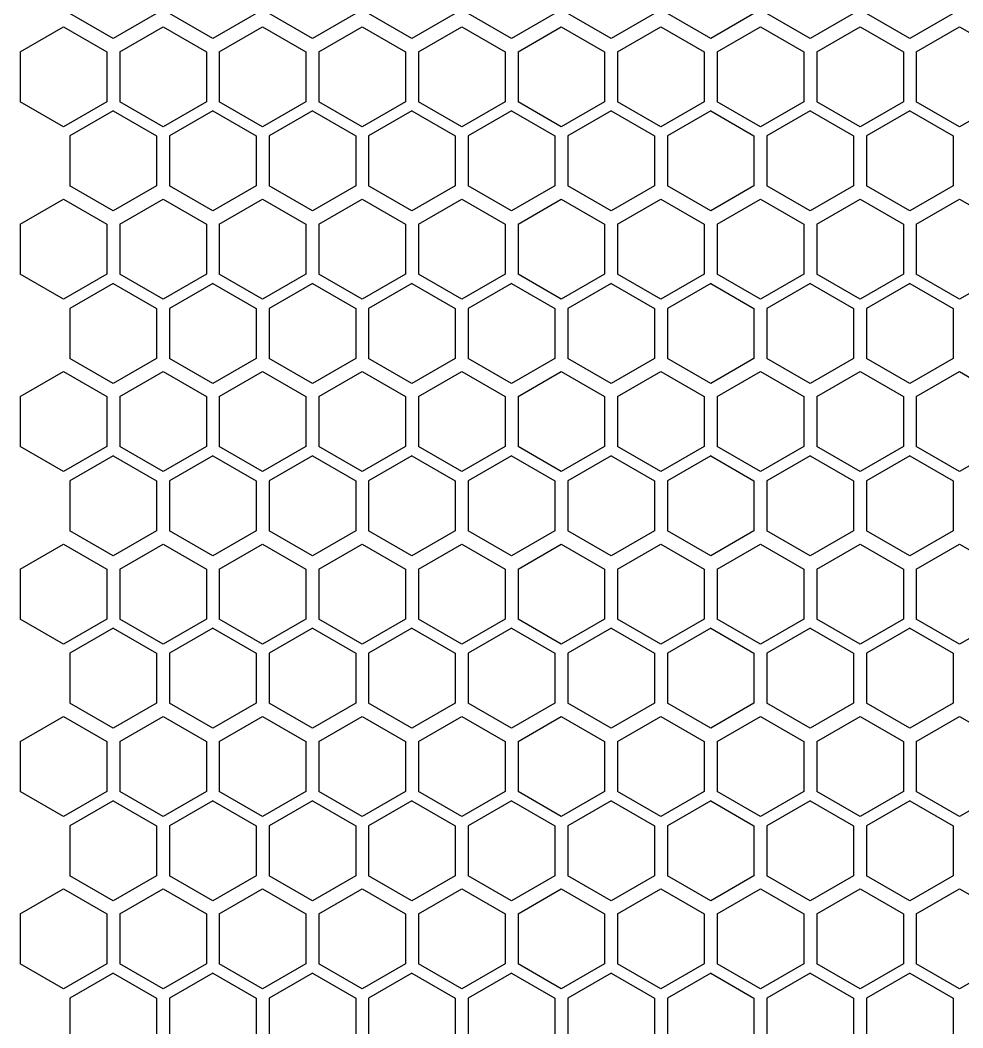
# Model space of a CAD drawing. Header units: millimetres. Extents: x 55614 to 110757, y -66981 to -47484.
# Drawn here: x 77879.6 to 77966.7, y -54753.7 to -54660.6 of the extents above; entities that cross this region are included whole.
import ezdxf

# ---------------------------------------------------------------- set-up
doc = ezdxf.new("R2010")
doc.units = ezdxf.units.MM
doc.layers.add('4215-0412-2-1_0', color=7, linetype='Continuous')
doc.layers.add('THICK', color=7, linetype='Continuous', lineweight=0)

# ---------------------------------------------------------------- blocks, each defined once
blk = doc.blocks.new('RU67I6756')
at = {"layer": '4215-0412-2-1_0', "color": 0, "linetype": 'Continuous'}
for p, q in [((24589.058, 16474.534), (24585.057, 16476.844)), ((24593.059, 16476.844), (24589.058, 16474.534)), ((24598.258, 16474.534), (24594.257, 16476.844)), ((24602.259, 16476.844), (24598.258, 16474.534)), ((24607.458, 16474.534), (24603.457, 16476.844)), ((24611.459, 16476.844), (24607.458, 16474.534)), ((24616.658, 16474.534), (24612.657, 16476.844)), ((24620.659, 16476.844), (24616.658, 16474.534)), ((24625.858, 16474.534), (24621.857, 16476.844)), ((24629.859, 16476.844), (24625.858, 16474.534)), ((24635.058, 16474.534), (24631.057, 16476.844)), ((24639.059, 16476.844), (24635.058, 16474.534)), ((24644.258, 16474.534), (24640.257, 16476.844)), ((24648.259, 16476.844), (24644.258, 16474.534)), ((24653.458, 16474.534), (24649.457, 16476.844)), ((24657.459, 16476.844), (24653.458, 16474.534)), ((24662.658, 16474.534), (24658.657, 16476.844)), ((24666.659, 16476.844), (24662.658, 16474.534)), ((24580.457, 16473.314), (24584.458, 16475.624)), ((24584.458, 16475.624), (24588.459, 16473.314)), ((24589.657, 16473.314), (24593.658, 16475.624)), ((24593.658, 16475.624), (24597.659, 16473.314)), ((24598.857, 16473.314), (24602.858, 16475.624)), ((24602.858, 16475.624), (24606.859, 16473.314)), ((24608.057, 16473.314), (24612.058, 16475.624)), ((24612.058, 16475.624), (24616.059, 16473.314)), ((24617.257, 16473.314), (24621.258, 16475.624)), ((24621.258, 16475.624), (24625.259, 16473.314)), ((24626.457, 16473.314), (24630.458, 16475.624)), ((24630.458, 16475.624), (24634.459, 16473.314)), ((24635.657, 16473.314), (24639.658, 16475.624)), ((24639.658, 16475.624), (24643.659, 16473.314)), ((24644.857, 16473.314), (24648.858, 16475.624)), ((24648.858, 16475.624), (24652.859, 16473.314)), ((24654.057, 16473.314), (24658.058, 16475.624)), ((24658.058, 16475.624), (24662.059, 16473.314)), ((24663.257, 16473.314), (24667.258, 16475.624)), ((24667.258, 16475.624), (24671.259, 16473.314)), ((24580.457, 16473.314), (24580.457, 16468.694)), ((24588.459, 16473.314), (24588.459, 16468.694)), ((24589.657, 16473.314), (24589.657, 16468.694)), ((24597.659, 16473.314), (24597.659, 16468.694)), ((24598.857, 16473.314), (24598.857, 16468.694)), ((24606.859, 16473.314), (24606.859, 16468.694)), ((24608.057, 16473.314), (24608.057, 16468.694)), ((24616.059, 16473.314), (24616.059, 16468.694)), ((24617.257, 16473.314), (24617.257, 16468.694)), ((24625.259, 16473.314), (24625.259, 16468.694)), ((24626.457, 16473.314), (24626.457, 16468.694)), ((24634.459, 16473.314), (24634.459, 16468.694)), ((24635.657, 16473.314), (24635.657, 16468.694)), ((24643.659, 16473.314), (24643.659, 16468.694)), ((24644.857, 16473.314), (24644.857, 16468.694)), ((24652.859, 16473.314), (24652.859, 16468.694)), ((24654.057, 16473.314), (24654.057, 16468.694)), ((24662.059, 16473.314), (24662.059, 16468.694)), ((24663.257, 16473.314), (24663.257, 16468.694)), ((24584.458, 16466.384), (24580.457, 16468.694)), ((24588.459, 16468.694), (24584.458, 16466.384)), ((24593.658, 16466.384), (24589.657, 16468.694)), ((24597.659, 16468.694), (24593.658, 16466.384)), ((24602.858, 16466.384), (24598.857, 16468.694)), ((24606.859, 16468.694), (24602.858, 16466.384)), ((24612.058, 16466.384), (24608.057, 16468.694)), ((24616.059, 16468.694), (24612.058, 16466.384)), ((24621.258, 16466.384), (24617.257, 16468.694)), ((24625.259, 16468.694), (24621.258, 16466.384)), ((24630.458, 16466.384), (24626.457, 16468.694)), ((24634.459, 16468.694), (24630.458, 16466.384)), ((24639.658, 16466.384), (24635.657, 16468.694)), ((24643.659, 16468.694), (24639.658, 16466.384)), ((24648.858, 16466.384), (24644.857, 16468.694)), ((24652.859, 16468.694), (24648.858, 16466.384)), ((24658.058, 16466.384), (24654.057, 16468.694)), ((24662.059, 16468.694), (24658.058, 16466.384)), ((24667.258, 16466.384), (24663.257, 16468.694)), ((24671.259, 16468.694), (24667.258, 16466.384)), ((24589.058, 16467.844), (24585.057, 16465.534)), ((24589.058, 16467.844), (24593.059, 16465.534)), ((24598.258, 16467.844), (24594.257, 16465.534)), ((24598.258, 16467.844), (24602.259, 16465.534)), ((24607.458, 16467.844), (24603.457, 16465.534)), ((24607.458, 16467.844), (24611.459, 16465.534)), ((24616.658, 16467.844), (24612.657, 16465.534)), ((24616.658, 16467.844), (24620.659, 16465.534)), ((24625.858, 16467.844), (24621.857, 16465.534)), ((24625.858, 16467.844), (24629.859, 16465.534)), ((24635.058, 16467.844), (24631.057, 16465.534)), ((24635.058, 16467.844), (24639.059, 16465.534)), ((24644.258, 16467.844), (24640.257, 16465.534)), ((24644.258, 16467.844), (24648.259, 16465.534)), ((24653.458, 16467.844), (24649.457, 16465.534)), ((24653.458, 16467.844), (24657.459, 16465.534)), ((24662.658, 16467.844), (24658.657, 16465.534)), ((24662.658, 16467.844), (24666.659, 16465.534)), ((24585.057, 16465.534), (24585.057, 16460.914)), ((24593.059, 16465.534), (24593.059, 16460.914)), ((24594.257, 16465.534), (24594.257, 16460.914)), ((24602.259, 16465.534), (24602.259, 16460.914)), ((24603.457, 16465.534), (24603.457, 16460.914)), ((24611.459, 16465.534), (24611.459, 16460.914)), ((24612.657, 16465.534), (24612.657, 16460.914)), ((24620.659, 16465.534), (24620.659, 16460.914)), ((24621.857, 16465.534), (24621.857, 16460.914)), ((24629.859, 16465.534), (24629.859, 16460.914)), ((24631.057, 16465.534), (24631.057, 16460.914)), ((24639.059, 16465.534), (24639.059, 16460.914)), ((24640.257, 16465.534), (24640.257, 16460.914)), ((24648.259, 16465.534), (24648.259, 16460.914)), ((24649.457, 16465.534), (24649.457, 16460.914)), ((24657.459, 16465.534), (24657.459, 16460.914)), ((24658.657, 16465.534), (24658.657, 16460.914)), ((24666.659, 16465.534), (24666.659, 16460.914)), ((24589.058, 16458.604), (24585.057, 16460.914)), ((24593.059, 16460.914), (24589.058, 16458.604)), ((24598.258, 16458.604), (24594.257, 16460.914)), ((24602.259, 16460.914), (24598.258, 16458.604)), ((24607.458, 16458.604), (24603.457, 16460.914)), ((24611.459, 16460.914), (24607.458, 16458.604)), ((24616.658, 16458.604), (24612.657, 16460.914)), ((24620.659, 16460.914), (24616.658, 16458.604)), ((24625.858, 16458.604), (24621.857, 16460.914)), ((24629.859, 16460.914), (24625.858, 16458.604)), ((24635.058, 16458.604), (24631.057, 16460.914)), ((24639.059, 16460.914), (24635.058, 16458.604)), ((24644.258, 16458.604), (24640.257, 16460.914)), ((24648.259, 16460.914), (24644.258, 16458.604)), ((24653.458, 16458.604), (24649.457, 16460.914)), ((24657.459, 16460.914), (24653.458, 16458.604)), ((24662.658, 16458.604), (24658.657, 16460.914)), ((24666.659, 16460.914), (24662.658, 16458.604)), ((24580.457, 16457.384), (24584.458, 16459.694)), ((24584.458, 16459.694), (24588.459, 16457.384)), ((24589.657, 16457.384), (24593.658, 16459.694)), ((24593.658, 16459.694), (24597.659, 16457.384)), ((24598.857, 16457.384), (24602.858, 16459.694)), ((24602.858, 16459.694), (24606.859, 16457.384)), ((24608.057, 16457.384), (24612.058, 16459.694)), ((24612.058, 16459.694), (24616.059, 16457.384)), ((24617.257, 16457.384), (24621.258, 16459.694)), ((24621.258, 16459.694), (24625.259, 16457.384)), ((24626.457, 16457.384), (24630.458, 16459.694)), ((24630.458, 16459.694), (24634.459, 16457.384)), ((24635.657, 16457.384), (24639.658, 16459.694)), ((24639.658, 16459.694), (24643.659, 16457.384)), ((24644.857, 16457.384), (24648.858, 16459.694)), ((24648.858, 16459.694), (24652.859, 16457.384)), ((24654.057, 16457.384), (24658.058, 16459.694)), ((24658.058, 16459.694), (24662.059, 16457.384)), ((24663.257, 16457.384), (24667.258, 16459.694)), ((24667.258, 16459.694), (24671.259, 16457.384)), ((24580.457, 16457.384), (24580.457, 16452.764)), ((24588.459, 16457.384), (24588.459, 16452.764)), ((24589.657, 16457.384), (24589.657, 16452.764)), ((24597.659, 16457.384), (24597.659, 16452.764)), ((24598.857, 16457.384), (24598.857, 16452.764)), ((24606.859, 16457.384), (24606.859, 16452.764)), ((24608.057, 16457.384), (24608.057, 16452.764)), ((24616.059, 16457.384), (24616.059, 16452.764)), ((24617.257, 16457.384), (24617.257, 16452.764)), ((24625.259, 16457.384), (24625.259, 16452.764)), ((24626.457, 16457.384), (24626.457, 16452.764)), ((24634.459, 16457.384), (24634.459, 16452.764)), ((24635.657, 16457.384), (24635.657, 16452.764)), ((24643.659, 16457.384), (24643.659, 16452.764)), ((24644.857, 16457.384), (24644.857, 16452.764)), ((24652.859, 16457.384), (24652.859, 16452.764)), ((24654.057, 16457.384), (24654.057, 16452.764)), ((24662.059, 16457.384), (24662.059, 16452.764)), ((24663.257, 16457.384), (24663.257, 16452.764)), ((24584.458, 16450.454), (24580.457, 16452.764)), ((24588.459, 16452.764), (24584.458, 16450.454)), ((24593.658, 16450.454), (24589.657, 16452.764)), ((24597.659, 16452.764), (24593.658, 16450.454)), ((24602.858, 16450.454), (24598.857, 16452.764)), ((24606.859, 16452.764), (24602.858, 16450.454)), ((24612.058, 16450.454), (24608.057, 16452.764)), ((24616.059, 16452.764), (24612.058, 16450.454)), ((24621.258, 16450.454), (24617.257, 16452.764)), ((24625.259, 16452.764), (24621.258, 16450.454)), ((24630.458, 16450.454), (24626.457, 16452.764)), ((24634.459, 16452.764), (24630.458, 16450.454)), ((24639.658, 16450.454), (24635.657, 16452.764)), ((24643.659, 16452.764), (24639.658, 16450.454)), ((24648.858, 16450.454), (24644.857, 16452.764)), ((24652.859, 16452.764), (24648.858, 16450.454)), ((24658.058, 16450.454), (24654.057, 16452.764)), ((24662.059, 16452.764), (24658.058, 16450.454)), ((24667.258, 16450.454), (24663.257, 16452.764)), ((24671.259, 16452.764), (24667.258, 16450.454)), ((24589.058, 16451.914), (24585.057, 16449.604)), ((24589.058, 16451.914), (24593.059, 16449.604)), ((24598.258, 16451.914), (24594.257, 16449.604)), ((24598.258, 16451.914), (24602.259, 16449.604)), ((24607.458, 16451.914), (24603.457, 16449.604)), ((24607.458, 16451.914), (24611.459, 16449.604)), ((24616.658, 16451.914), (24612.657, 16449.604)), ((24616.658, 16451.914), (24620.659, 16449.604)), ((24625.858, 16451.914), (24621.857, 16449.604)), ((24625.858, 16451.914), (24629.859, 16449.604)), ((24635.058, 16451.914), (24631.057, 16449.604)), ((24635.058, 16451.914), (24639.059, 16449.604)), ((24644.258, 16451.914), (24640.257, 16449.604)), ((24644.258, 16451.914), (24648.259, 16449.604)), ((24653.458, 16451.914), (24649.457, 16449.604)), ((24653.458, 16451.914), (24657.459, 16449.604)), ((24662.658, 16451.914), (24658.657, 16449.604)), ((24662.658, 16451.914), (24666.659, 16449.604)), ((24585.057, 16449.604), (24585.057, 16444.984)), ((24593.059, 16449.604), (24593.059, 16444.984)), ((24594.257, 16449.604), (24594.257, 16444.984)), ((24602.259, 16449.604), (24602.259, 16444.984)), ((24603.457, 16449.604), (24603.457, 16444.984)), ((24611.459, 16449.604), (24611.459, 16444.984)), ((24612.657, 16449.604), (24612.657, 16444.984)), ((24620.659, 16449.604), (24620.659, 16444.984)), ((24621.857, 16449.604), (24621.857, 16444.984)), ((24629.859, 16449.604), (24629.859, 16444.984)), ((24631.057, 16449.604), (24631.057, 16444.984)), ((24639.059, 16449.604), (24639.059, 16444.984)), ((24640.257, 16449.604), (24640.257, 16444.984)), ((24648.259, 16449.604), (24648.259, 16444.984)), ((24649.457, 16449.604), (24649.457, 16444.984)), ((24657.459, 16449.604), (24657.459, 16444.984)), ((24658.657, 16449.604), (24658.657, 16444.984)), ((24666.659, 16449.604), (24666.659, 16444.984)), ((24589.058, 16442.674), (24585.057, 16444.984)), ((24593.059, 16444.984), (24589.058, 16442.674)), ((24598.258, 16442.674), (24594.257, 16444.984)), ((24602.259, 16444.984), (24598.258, 16442.674)), ((24607.458, 16442.674), (24603.457, 16444.984)), ((24611.459, 16444.984), (24607.458, 16442.674)), ((24616.658, 16442.674), (24612.657, 16444.984)), ((24620.659, 16444.984), (24616.658, 16442.674)), ((24625.858, 16442.674), (24621.857, 16444.984)), ((24629.859, 16444.984), (24625.858, 16442.674)), ((24635.058, 16442.674), (24631.057, 16444.984)), ((24639.059, 16444.984), (24635.058, 16442.674)), ((24644.258, 16442.674), (24640.257, 16444.984)), ((24648.259, 16444.984), (24644.258, 16442.674)), ((24653.458, 16442.674), (24649.457, 16444.984)), ((24657.459, 16444.984), (24653.458, 16442.674)), ((24662.658, 16442.674), (24658.657, 16444.984)), ((24666.659, 16444.984), (24662.658, 16442.674)), ((24580.457, 16441.454), (24584.458, 16443.764)), ((24584.458, 16443.764), (24588.459, 16441.454)), ((24589.657, 16441.454), (24593.658, 16443.764)), ((24593.658, 16443.764), (24597.659, 16441.454)), ((24598.857, 16441.454), (24602.858, 16443.764)), ((24602.858, 16443.764), (24606.859, 16441.454)), ((24608.057, 16441.454), (24612.058, 16443.764)), ((24612.058, 16443.764), (24616.059, 16441.454)), ((24617.257, 16441.454), (24621.258, 16443.764)), ((24621.258, 16443.764), (24625.259, 16441.454)), ((24626.457, 16441.454), (24630.458, 16443.764)), ((24630.458, 16443.764), (24634.459, 16441.454)), ((24635.657, 16441.454), (24639.658, 16443.764)), ((24639.658, 16443.764), (24643.659, 16441.454)), ((24644.857, 16441.454), (24648.858, 16443.764)), ((24648.858, 16443.764), (24652.859, 16441.454)), ((24654.057, 16441.454), (24658.058, 16443.764)), ((24658.058, 16443.764), (24662.059, 16441.454)), ((24663.257, 16441.454), (24667.258, 16443.764)), ((24667.258, 16443.764), (24671.259, 16441.454)), ((24580.457, 16441.454), (24580.457, 16436.834)), ((24588.459, 16441.454), (24588.459, 16436.834)), ((24589.657, 16441.454), (24589.657, 16436.834)), ((24597.659, 16441.454), (24597.659, 16436.834)), ((24598.857, 16441.454), (24598.857, 16436.834)), ((24606.859, 16441.454), (24606.859, 16436.834)), ((24608.057, 16441.454), (24608.057, 16436.834)), ((24616.059, 16441.454), (24616.059, 16436.834)), ((24617.257, 16441.454), (24617.257, 16436.834)), ((24625.259, 16441.454), (24625.259, 16436.834)), ((24626.457, 16441.454), (24626.457, 16436.834)), ((24634.459, 16441.454), (24634.459, 16436.834)), ((24635.657, 16441.454), (24635.657, 16436.834)), ((24643.659, 16441.454), (24643.659, 16436.834)), ((24644.857, 16441.454), (24644.857, 16436.834)), ((24652.859, 16441.454), (24652.859, 16436.834)), ((24654.057, 16441.454), (24654.057, 16436.834)), ((24662.059, 16441.454), (24662.059, 16436.834)), ((24663.257, 16441.454), (24663.257, 16436.834)), ((24584.458, 16434.524), (24580.457, 16436.834)), ((24588.459, 16436.834), (24584.458, 16434.524)), ((24593.658, 16434.524), (24589.657, 16436.834)), ((24597.659, 16436.834), (24593.658, 16434.524)), ((24602.858, 16434.524), (24598.857, 16436.834)), ((24606.859, 16436.834), (24602.858, 16434.524)), ((24612.058, 16434.524), (24608.057, 16436.834)), ((24616.059, 16436.834), (24612.058, 16434.524)), ((24621.258, 16434.524), (24617.257, 16436.834)), ((24625.259, 16436.834), (24621.258, 16434.524)), ((24630.458, 16434.524), (24626.457, 16436.834)), ((24634.459, 16436.834), (24630.458, 16434.524)), ((24639.658, 16434.524), (24635.657, 16436.834)), ((24643.659, 16436.834), (24639.658, 16434.524)), ((24648.858, 16434.524), (24644.857, 16436.834)), ((24652.859, 16436.834), (24648.858, 16434.524)), ((24658.058, 16434.524), (24654.057, 16436.834)), ((24662.059, 16436.834), (24658.058, 16434.524)), ((24667.258, 16434.524), (24663.257, 16436.834)), ((24671.259, 16436.834), (24667.258, 16434.524)), ((24589.058, 16435.984), (24585.057, 16433.674)), ((24589.058, 16435.984), (24593.059, 16433.674)), ((24598.258, 16435.984), (24594.257, 16433.674)), ((24598.258, 16435.984), (24602.259, 16433.674)), ((24607.458, 16435.984), (24603.457, 16433.674)), ((24607.458, 16435.984), (24611.459, 16433.674)), ((24616.658, 16435.984), (24612.657, 16433.674)), ((24616.658, 16435.984), (24620.659, 16433.674)), ((24625.858, 16435.984), (24621.857, 16433.674)), ((24625.858, 16435.984), (24629.859, 16433.674)), ((24635.058, 16435.984), (24631.057, 16433.674)), ((24635.058, 16435.984), (24639.059, 16433.674)), ((24644.258, 16435.984), (24640.257, 16433.674)), ((24644.258, 16435.984), (24648.259, 16433.674)), ((24653.458, 16435.984), (24649.457, 16433.674)), ((24653.458, 16435.984), (24657.459, 16433.674)), ((24662.658, 16435.984), (24658.657, 16433.674)), ((24662.658, 16435.984), (24666.659, 16433.674)), ((24585.057, 16433.674), (24585.057, 16429.054)), ((24593.059, 16433.674), (24593.059, 16429.054)), ((24594.257, 16433.674), (24594.257, 16429.054)), ((24602.259, 16433.674), (24602.259, 16429.054)), ((24603.457, 16433.674), (24603.457, 16429.054)), ((24611.459, 16433.674), (24611.459, 16429.054)), ((24612.657, 16433.674), (24612.657, 16429.054)), ((24620.659, 16433.674), (24620.659, 16429.054)), ((24621.857, 16433.674), (24621.857, 16429.054)), ((24629.859, 16433.674), (24629.859, 16429.054)), ((24631.057, 16433.674), (24631.057, 16429.054)), ((24639.059, 16433.674), (24639.059, 16429.054)), ((24640.257, 16433.674), (24640.257, 16429.054)), ((24648.259, 16433.674), (24648.259, 16429.054)), ((24649.457, 16433.674), (24649.457, 16429.054)), ((24657.459, 16433.674), (24657.459, 16429.054)), ((24658.657, 16433.674), (24658.657, 16429.054)), ((24666.659, 16433.674), (24666.659, 16429.054)), ((24589.058, 16426.744), (24585.057, 16429.054)), ((24593.059, 16429.054), (24589.058, 16426.744)), ((24598.258, 16426.744), (24594.257, 16429.054)), ((24602.259, 16429.054), (24598.258, 16426.744)), ((24607.458, 16426.744), (24603.457, 16429.054)), ((24611.459, 16429.054), (24607.458, 16426.744)), ((24616.658, 16426.744), (24612.657, 16429.054)), ((24620.659, 16429.054), (24616.658, 16426.744)), ((24625.858, 16426.744), (24621.857, 16429.054)), ((24629.859, 16429.054), (24625.858, 16426.744)), ((24635.058, 16426.744), (24631.057, 16429.054)), ((24639.059, 16429.054), (24635.058, 16426.744)), ((24644.258, 16426.744), (24640.257, 16429.054)), ((24648.259, 16429.054), (24644.258, 16426.744)), ((24653.458, 16426.744), (24649.457, 16429.054)), ((24657.459, 16429.054), (24653.458, 16426.744)), ((24662.658, 16426.744), (24658.657, 16429.054)), ((24666.659, 16429.054), (24662.658, 16426.744)), ((24580.457, 16425.524), (24584.458, 16427.834)), ((24584.458, 16427.834), (24588.459, 16425.524)), ((24589.657, 16425.524), (24593.658, 16427.834)), ((24593.658, 16427.834), (24597.659, 16425.524)), ((24598.857, 16425.524), (24602.858, 16427.834)), ((24602.858, 16427.834), (24606.859, 16425.524)), ((24608.057, 16425.524), (24612.058, 16427.834)), ((24612.058, 16427.834), (24616.059, 16425.524)), ((24617.257, 16425.524), (24621.258, 16427.834)), ((24621.258, 16427.834), (24625.259, 16425.524)), ((24626.457, 16425.524), (24630.458, 16427.834)), ((24630.458, 16427.834), (24634.459, 16425.524)), ((24635.657, 16425.524), (24639.658, 16427.834)), ((24639.658, 16427.834), (24643.659, 16425.524)), ((24644.857, 16425.524), (24648.858, 16427.834)), ((24648.858, 16427.834), (24652.859, 16425.524)), ((24654.057, 16425.524), (24658.058, 16427.834)), ((24658.058, 16427.834), (24662.059, 16425.524)), ((24663.257, 16425.524), (24667.258, 16427.834)), ((24667.258, 16427.834), (24671.259, 16425.524)), ((24580.457, 16425.524), (24580.457, 16420.904)), ((24588.459, 16425.524), (24588.459, 16420.904)), ((24589.657, 16425.524), (24589.657, 16420.904)), ((24597.659, 16425.524), (24597.659, 16420.904)), ((24598.857, 16425.524), (24598.857, 16420.904)), ((24606.859, 16425.524), (24606.859, 16420.904)), ((24608.057, 16425.524), (24608.057, 16420.904)), ((24616.059, 16425.524), (24616.059, 16420.904)), ((24617.257, 16425.524), (24617.257, 16420.904)), ((24625.259, 16425.524), (24625.259, 16420.904)), ((24626.457, 16425.524), (24626.457, 16420.904)), ((24634.459, 16425.524), (24634.459, 16420.904)), ((24635.657, 16425.524), (24635.657, 16420.904)), ((24643.659, 16425.524), (24643.659, 16420.904)), ((24644.857, 16425.524), (24644.857, 16420.904)), ((24652.859, 16425.524), (24652.859, 16420.904)), ((24654.057, 16425.524), (24654.057, 16420.904)), ((24662.059, 16425.524), (24662.059, 16420.904)), ((24663.257, 16425.524), (24663.257, 16420.904)), ((24584.458, 16418.594), (24580.457, 16420.904)), ((24588.459, 16420.904), (24584.458, 16418.594)), ((24593.658, 16418.594), (24589.657, 16420.904)), ((24597.659, 16420.904), (24593.658, 16418.594)), ((24602.858, 16418.594), (24598.857, 16420.904)), ((24606.859, 16420.904), (24602.858, 16418.594)), ((24612.058, 16418.594), (24608.057, 16420.904)), ((24616.059, 16420.904), (24612.058, 16418.594)), ((24621.258, 16418.594), (24617.257, 16420.904)), ((24625.259, 16420.904), (24621.258, 16418.594)), ((24630.458, 16418.594), (24626.457, 16420.904)), ((24634.459, 16420.904), (24630.458, 16418.594)), ((24639.658, 16418.594), (24635.657, 16420.904)), ((24643.659, 16420.904), (24639.658, 16418.594)), ((24648.858, 16418.594), (24644.857, 16420.904)), ((24652.859, 16420.904), (24648.858, 16418.594)), ((24658.058, 16418.594), (24654.057, 16420.904)), ((24662.059, 16420.904), (24658.058, 16418.594)), ((24667.258, 16418.594), (24663.257, 16420.904)), ((24671.259, 16420.904), (24667.258, 16418.594)), ((24589.058, 16420.054), (24585.057, 16417.744)), ((24589.058, 16420.054), (24593.059, 16417.744)), ((24598.258, 16420.054), (24594.257, 16417.744)), ((24598.258, 16420.054), (24602.259, 16417.744)), ((24607.458, 16420.054), (24603.457, 16417.744)), ((24607.458, 16420.054), (24611.459, 16417.744)), ((24616.658, 16420.054), (24612.657, 16417.744)), ((24616.658, 16420.054), (24620.659, 16417.744)), ((24625.858, 16420.054), (24621.857, 16417.744)), ((24625.858, 16420.054), (24629.859, 16417.744)), ((24635.058, 16420.054), (24631.057, 16417.744)), ((24635.058, 16420.054), (24639.059, 16417.744)), ((24644.258, 16420.054), (24640.257, 16417.744)), ((24644.258, 16420.054), (24648.259, 16417.744)), ((24653.458, 16420.054), (24649.457, 16417.744)), ((24653.458, 16420.054), (24657.459, 16417.744)), ((24662.658, 16420.054), (24658.657, 16417.744)), ((24662.658, 16420.054), (24666.659, 16417.744)), ((24585.057, 16417.744), (24585.057, 16413.124)), ((24593.059, 16417.744), (24593.059, 16413.124)), ((24594.257, 16417.744), (24594.257, 16413.124)), ((24602.259, 16417.744), (24602.259, 16413.124)), ((24603.457, 16417.744), (24603.457, 16413.124)), ((24611.459, 16417.744), (24611.459, 16413.124)), ((24612.657, 16417.744), (24612.657, 16413.124)), ((24620.659, 16417.744), (24620.659, 16413.124)), ((24621.857, 16417.744), (24621.857, 16413.124)), ((24629.859, 16417.744), (24629.859, 16413.124)), ((24631.057, 16417.744), (24631.057, 16413.124)), ((24639.059, 16417.744), (24639.059, 16413.124)), ((24640.257, 16417.744), (24640.257, 16413.124)), ((24648.259, 16417.744), (24648.259, 16413.124)), ((24649.457, 16417.744), (24649.457, 16413.124)), ((24657.459, 16417.744), (24657.459, 16413.124)), ((24658.657, 16417.744), (24658.657, 16413.124)), ((24666.659, 16417.744), (24666.659, 16413.124)), ((24589.058, 16410.814), (24585.057, 16413.124)), ((24593.059, 16413.124), (24589.058, 16410.814)), ((24598.258, 16410.814), (24594.257, 16413.124)), ((24602.259, 16413.124), (24598.258, 16410.814)), ((24607.458, 16410.814), (24603.457, 16413.124)), ((24611.459, 16413.124), (24607.458, 16410.814)), ((24616.658, 16410.814), (24612.657, 16413.124)), ((24620.659, 16413.124), (24616.658, 16410.814)), ((24625.858, 16410.814), (24621.857, 16413.124)), ((24629.859, 16413.124), (24625.858, 16410.814)), ((24635.058, 16410.814), (24631.057, 16413.124)), ((24639.059, 16413.124), (24635.058, 16410.814)), ((24644.258, 16410.814), (24640.257, 16413.124)), ((24648.259, 16413.124), (24644.258, 16410.814)), ((24653.458, 16410.814), (24649.457, 16413.124)), ((24657.459, 16413.124), (24653.458, 16410.814)), ((24662.658, 16410.814), (24658.657, 16413.124)), ((24666.659, 16413.124), (24662.658, 16410.814)), ((24580.457, 16409.594), (24584.458, 16411.904)), ((24584.458, 16411.904), (24588.459, 16409.594)), ((24589.657, 16409.594), (24593.658, 16411.904)), ((24593.658, 16411.904), (24597.659, 16409.594)), ((24598.857, 16409.594), (24602.858, 16411.904)), ((24602.858, 16411.904), (24606.859, 16409.594)), ((24608.057, 16409.594), (24612.058, 16411.904)), ((24612.058, 16411.904), (24616.059, 16409.594)), ((24617.257, 16409.594), (24621.258, 16411.904)), ((24621.258, 16411.904), (24625.259, 16409.594)), ((24626.457, 16409.594), (24630.458, 16411.904)), ((24630.458, 16411.904), (24634.459, 16409.594)), ((24635.657, 16409.594), (24639.658, 16411.904)), ((24639.658, 16411.904), (24643.659, 16409.594)), ((24644.857, 16409.594), (24648.858, 16411.904)), ((24648.858, 16411.904), (24652.859, 16409.594)), ((24654.057, 16409.594), (24658.058, 16411.904)), ((24658.058, 16411.904), (24662.059, 16409.594)), ((24663.257, 16409.594), (24667.258, 16411.904)), ((24667.258, 16411.904), (24671.259, 16409.594)), ((24580.457, 16409.594), (24580.457, 16404.974)), ((24588.459, 16409.594), (24588.459, 16404.974)), ((24589.657, 16409.594), (24589.657, 16404.974)), ((24597.659, 16409.594), (24597.659, 16404.974)), ((24598.857, 16409.594), (24598.857, 16404.974)), ((24606.859, 16409.594), (24606.859, 16404.974)), ((24608.057, 16409.594), (24608.057, 16404.974)), ((24616.059, 16409.594), (24616.059, 16404.974)), ((24617.257, 16409.594), (24617.257, 16404.974)), ((24625.259, 16409.594), (24625.259, 16404.974)), ((24626.457, 16409.594), (24626.457, 16404.974)), ((24634.459, 16409.594), (24634.459, 16404.974)), ((24635.657, 16409.594), (24635.657, 16404.974)), ((24643.659, 16409.594), (24643.659, 16404.974)), ((24644.857, 16409.594), (24644.857, 16404.974)), ((24652.859, 16409.594), (24652.859, 16404.974)), ((24654.057, 16409.594), (24654.057, 16404.974)), ((24662.059, 16409.594), (24662.059, 16404.974)), ((24663.257, 16409.594), (24663.257, 16404.974)), ((24584.458, 16402.664), (24580.457, 16404.974)), ((24588.459, 16404.974), (24584.458, 16402.664)), ((24593.658, 16402.664), (24589.657, 16404.974)), ((24597.659, 16404.974), (24593.658, 16402.664)), ((24602.858, 16402.664), (24598.857, 16404.974)), ((24606.859, 16404.974), (24602.858, 16402.664)), ((24612.058, 16402.664), (24608.057, 16404.974)), ((24616.059, 16404.974), (24612.058, 16402.664)), ((24621.258, 16402.664), (24617.257, 16404.974)), ((24625.259, 16404.974), (24621.258, 16402.664)), ((24630.458, 16402.664), (24626.457, 16404.974)), ((24634.459, 16404.974), (24630.458, 16402.664)), ((24639.658, 16402.664), (24635.657, 16404.974)), ((24643.659, 16404.974), (24639.658, 16402.664)), ((24648.858, 16402.664), (24644.857, 16404.974)), ((24652.859, 16404.974), (24648.858, 16402.664)), ((24658.058, 16402.664), (24654.057, 16404.974)), ((24662.059, 16404.974), (24658.058, 16402.664)), ((24667.258, 16402.664), (24663.257, 16404.974)), ((24671.259, 16404.974), (24667.258, 16402.664)), ((24589.058, 16404.124), (24585.057, 16401.814)), ((24589.058, 16404.124), (24593.059, 16401.814)), ((24598.258, 16404.124), (24594.257, 16401.814)), ((24598.258, 16404.124), (24602.259, 16401.814)), ((24607.458, 16404.124), (24603.457, 16401.814)), ((24607.458, 16404.124), (24611.459, 16401.814)), ((24616.658, 16404.124), (24612.657, 16401.814)), ((24616.658, 16404.124), (24620.659, 16401.814)), ((24625.858, 16404.124), (24621.857, 16401.814)), ((24625.858, 16404.124), (24629.859, 16401.814)), ((24635.058, 16404.124), (24631.057, 16401.814)), ((24635.058, 16404.124), (24639.059, 16401.814)), ((24644.258, 16404.124), (24640.257, 16401.814)), ((24644.258, 16404.124), (24648.259, 16401.814)), ((24653.458, 16404.124), (24649.457, 16401.814)), ((24653.458, 16404.124), (24657.459, 16401.814)), ((24662.658, 16404.124), (24658.657, 16401.814)), ((24662.658, 16404.124), (24666.659, 16401.814)), ((24585.057, 16401.814), (24585.057, 16397.194)), ((24593.059, 16401.814), (24593.059, 16397.194)), ((24594.257, 16401.814), (24594.257, 16397.194)), ((24602.259, 16401.814), (24602.259, 16397.194)), ((24603.457, 16401.814), (24603.457, 16397.194)), ((24611.459, 16401.814), (24611.459, 16397.194)), ((24612.657, 16401.814), (24612.657, 16397.194)), ((24620.659, 16401.814), (24620.659, 16397.194)), ((24621.857, 16401.814), (24621.857, 16397.194)), ((24629.859, 16401.814), (24629.859, 16397.194)), ((24631.057, 16401.814), (24631.057, 16397.194)), ((24639.059, 16401.814), (24639.059, 16397.194)), ((24640.257, 16401.814), (24640.257, 16397.194)), ((24648.259, 16401.814), (24648.259, 16397.194)), ((24649.457, 16401.814), (24649.457, 16397.194)), ((24657.459, 16401.814), (24657.459, 16397.194)), ((24658.657, 16401.814), (24658.657, 16397.194)), ((24666.659, 16401.814), (24666.659, 16397.194)), ((24589.058, 16394.884), (24585.057, 16397.194)), ((24593.059, 16397.194), (24589.058, 16394.884)), ((24598.258, 16394.884), (24594.257, 16397.194)), ((24602.259, 16397.194), (24598.258, 16394.884)), ((24607.458, 16394.884), (24603.457, 16397.194)), ((24611.459, 16397.194), (24607.458, 16394.884)), ((24616.658, 16394.884), (24612.657, 16397.194)), ((24620.659, 16397.194), (24616.658, 16394.884)), ((24625.858, 16394.884), (24621.857, 16397.194)), ((24629.859, 16397.194), (24625.858, 16394.884)), ((24635.058, 16394.884), (24631.057, 16397.194)), ((24639.059, 16397.194), (24635.058, 16394.884)), ((24644.258, 16394.884), (24640.257, 16397.194)), ((24648.259, 16397.194), (24644.258, 16394.884)), ((24653.458, 16394.884), (24649.457, 16397.194)), ((24657.459, 16397.194), (24653.458, 16394.884)), ((24662.658, 16394.884), (24658.657, 16397.194)), ((24666.659, 16397.194), (24662.658, 16394.884)), ((24580.457, 16393.664), (24584.458, 16395.974)), ((24584.458, 16395.974), (24588.459, 16393.664)), ((24589.657, 16393.664), (24593.658, 16395.974)), ((24593.658, 16395.974), (24597.659, 16393.664)), ((24598.857, 16393.664), (24602.858, 16395.974)), ((24602.858, 16395.974), (24606.859, 16393.664)), ((24608.057, 16393.664), (24612.058, 16395.974)), ((24612.058, 16395.974), (24616.059, 16393.664)), ((24617.257, 16393.664), (24621.258, 16395.974)), ((24621.258, 16395.974), (24625.259, 16393.664)), ((24626.457, 16393.664), (24630.458, 16395.974)), ((24630.458, 16395.974), (24634.459, 16393.664)), ((24635.657, 16393.664), (24639.658, 16395.974)), ((24639.658, 16395.974), (24643.659, 16393.664)), ((24644.857, 16393.664), (24648.858, 16395.974)), ((24648.858, 16395.974), (24652.859, 16393.664)), ((24654.057, 16393.664), (24658.058, 16395.974)), ((24658.058, 16395.974), (24662.059, 16393.664)), ((24663.257, 16393.664), (24667.258, 16395.974)), ((24667.258, 16395.974), (24671.259, 16393.664)), ((24580.457, 16393.664), (24580.457, 16389.044)), ((24588.459, 16393.664), (24588.459, 16389.044)), ((24589.657, 16393.664), (24589.657, 16389.044)), ((24597.659, 16393.664), (24597.659, 16389.044)), ((24598.857, 16393.664), (24598.857, 16389.044)), ((24606.859, 16393.664), (24606.859, 16389.044)), ((24608.057, 16393.664), (24608.057, 16389.044)), ((24616.059, 16393.664), (24616.059, 16389.044)), ((24617.257, 16393.664), (24617.257, 16389.044)), ((24625.259, 16393.664), (24625.259, 16389.044)), ((24626.457, 16393.664), (24626.457, 16389.044)), ((24634.459, 16393.664), (24634.459, 16389.044)), ((24635.657, 16393.664), (24635.657, 16389.044)), ((24643.659, 16393.664), (24643.659, 16389.044)), ((24644.857, 16393.664), (24644.857, 16389.044)), ((24652.859, 16393.664), (24652.859, 16389.044)), ((24654.057, 16393.664), (24654.057, 16389.044)), ((24662.059, 16393.664), (24662.059, 16389.044)), ((24663.257, 16393.664), (24663.257, 16389.044)), ((24584.458, 16386.734), (24580.457, 16389.044)), ((24588.459, 16389.044), (24584.458, 16386.734)), ((24593.658, 16386.734), (24589.657, 16389.044)), ((24597.659, 16389.044), (24593.658, 16386.734)), ((24602.858, 16386.734), (24598.857, 16389.044)), ((24606.859, 16389.044), (24602.858, 16386.734)), ((24612.058, 16386.734), (24608.057, 16389.044)), ((24616.059, 16389.044), (24612.058, 16386.734)), ((24621.258, 16386.734), (24617.257, 16389.044)), ((24625.259, 16389.044), (24621.258, 16386.734)), ((24630.458, 16386.734), (24626.457, 16389.044)), ((24634.459, 16389.044), (24630.458, 16386.734)), ((24639.658, 16386.734), (24635.657, 16389.044)), ((24643.659, 16389.044), (24639.658, 16386.734)), ((24648.858, 16386.734), (24644.857, 16389.044)), ((24652.859, 16389.044), (24648.858, 16386.734)), ((24658.058, 16386.734), (24654.057, 16389.044)), ((24662.059, 16389.044), (24658.058, 16386.734)), ((24667.258, 16386.734), (24663.257, 16389.044)), ((24671.259, 16389.044), (24667.258, 16386.734)), ((24589.058, 16388.194), (24585.057, 16385.884)), ((24589.058, 16388.194), (24593.059, 16385.884)), ((24598.258, 16388.194), (24594.257, 16385.884)), ((24598.258, 16388.194), (24602.259, 16385.884)), ((24607.458, 16388.194), (24603.457, 16385.884)), ((24607.458, 16388.194), (24611.459, 16385.884)), ((24616.658, 16388.194), (24612.657, 16385.884)), ((24616.658, 16388.194), (24620.659, 16385.884)), ((24625.858, 16388.194), (24621.857, 16385.884)), ((24625.858, 16388.194), (24629.859, 16385.884)), ((24635.058, 16388.194), (24631.057, 16385.884)), ((24635.058, 16388.194), (24639.059, 16385.884)), ((24644.258, 16388.194), (24640.257, 16385.884)), ((24644.258, 16388.194), (24648.259, 16385.884)), ((24653.458, 16388.194), (24649.457, 16385.884)), ((24653.458, 16388.194), (24657.459, 16385.884)), ((24662.658, 16388.194), (24658.657, 16385.884)), ((24662.658, 16388.194), (24666.659, 16385.884)), ((24585.057, 16385.884), (24585.057, 16381.264)), ((24593.059, 16385.884), (24593.059, 16381.264)), ((24594.257, 16385.884), (24594.257, 16381.264)), ((24602.259, 16385.884), (24602.259, 16381.264)), ((24603.457, 16385.884), (24603.457, 16381.264)), ((24611.459, 16385.884), (24611.459, 16381.264)), ((24612.657, 16385.884), (24612.657, 16381.264)), ((24620.659, 16385.884), (24620.659, 16381.264)), ((24621.857, 16385.884), (24621.857, 16381.264)), ((24629.859, 16385.884), (24629.859, 16381.264)), ((24631.057, 16385.884), (24631.057, 16381.264)), ((24639.059, 16385.884), (24639.059, 16381.264)), ((24640.257, 16385.884), (24640.257, 16381.264)), ((24648.259, 16385.884), (24648.259, 16381.264)), ((24649.457, 16385.884), (24649.457, 16381.264)), ((24657.459, 16385.884), (24657.459, 16381.264)), ((24658.657, 16385.884), (24658.657, 16381.264)), ((24666.659, 16385.884), (24666.659, 16381.264))]:
    blk.add_line(p, q, dxfattribs=at)

msp = doc.modelspace()

# ---------------------------------------------------------------- block references
at = {"layer": 'THICK', "lineweight": -3}
msp.add_blockref('RU67I6756', (53299.141, -71136.859), dxfattribs=at)

doc.saveas('drawing.dxf')
